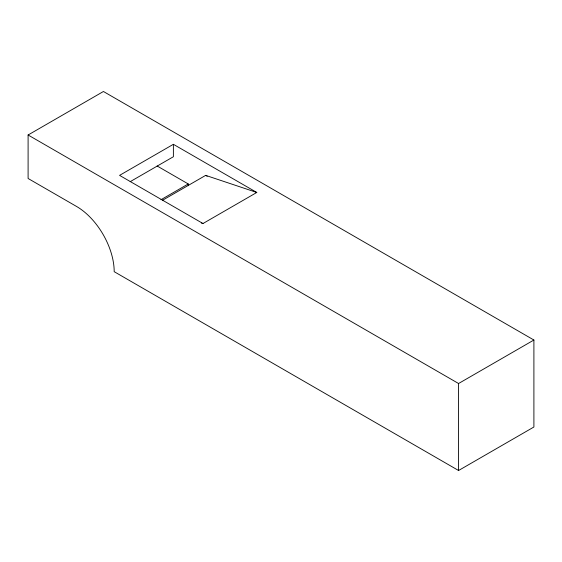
<?xml version="1.0" encoding="UTF-8"?>
<svg xmlns="http://www.w3.org/2000/svg" width="562" height="562" viewBox="0 0 562 562"><rect width="100%" height="100%" fill="white"/><g stroke="black" fill="none" stroke-linecap="round" stroke-linejoin="round"><path stroke-width="0.84" d="M28.1 134.992L103.429 91.494L533.9 340.024L533.9 427.008L458.571 470.506L114.191 271.678A53.271 30.755 60 0 0 76.53 206.444L28.1 178.484L28.1 134.992L458.571 383.516L533.9 340.024M173.384 144.308L119.573 175.372L202.98 223.528L256.785 192.464L173.384 144.308L173.384 156.735L130.187 181.674M160.971 199.714L188.249 183.957L188.249 185.699M162.467 200.318L205.671 175.372L256.785 192.464M201.329 222.974L202.98 223.528M205.671 175.372L207.188 176.25M157.149 166.001L188.249 183.957M458.571 383.516L458.571 470.506"/></g></svg>
